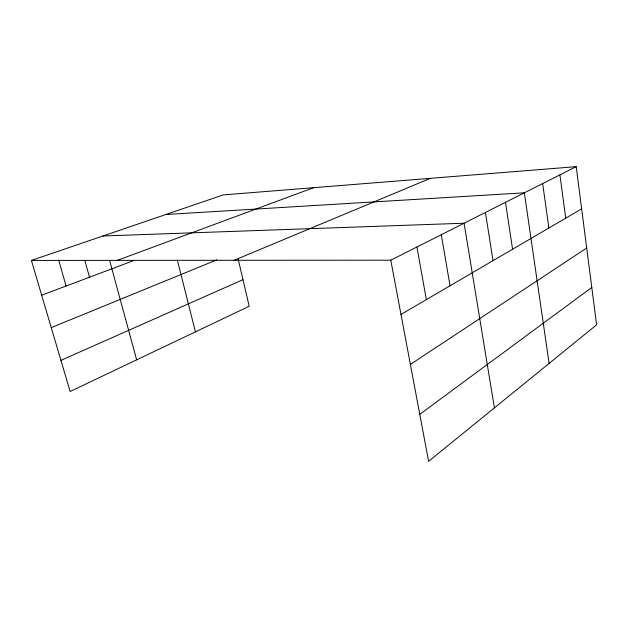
<?xml version="1.0" encoding="UTF-8"?>
<svg xmlns="http://www.w3.org/2000/svg" width="628" height="628" viewBox="0 0 628 628"><rect width="100%" height="100%" fill="white"/><g stroke="black" fill="none" stroke-linecap="round" stroke-linejoin="round"><path stroke-width="0.94" d="M419.763 414.339L591.78 287.443M410.382 364.413L586.693 248.029M400.986 314.44L581.646 208.865M390.781 260.18L576.206 166.663L596.6 324.833L428.602 461.337L390.781 260.18L31.4 260.432L70.132 391.503L249.19 306.268L238.216 259.278M60.932 360.354L242.973 279.672M234.134 260.29L430.4 178.336M51.253 327.62L216.935 259.811M41.684 295.215L133.34 260.722M117.271 260.369L313.686 187.678M31.4 260.432L223.183 194.923L576.206 166.663M165.863 214.501L524.356 192.812L549.115 363.416M102.961 235.987L464.076 223.215L494.409 407.87M58.702 260.212L66.121 286.023M84.827 260.502L89.498 277.223M109.594 260.361L136.661 359.828M177.347 260.102L195.418 331.859M416.914 247L426.357 299.619M441.28 234.707L450.048 285.771M485.428 212.445L493.019 260.651M505.485 202.326L512.574 249.23M542.663 183.58L548.856 228.027M559.917 174.874L565.718 218.175"/></g></svg>
